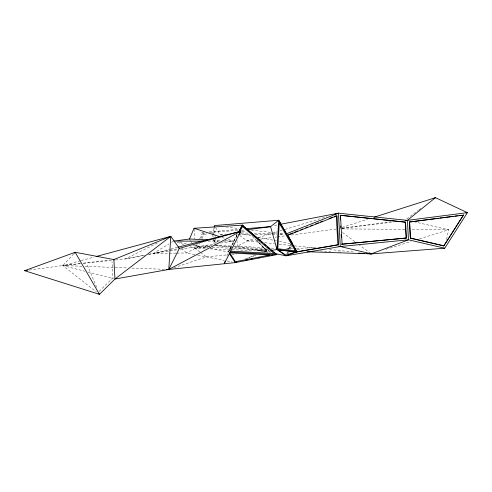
<?xml version="1.0" encoding="UTF-8"?>
<svg xmlns="http://www.w3.org/2000/svg" width="492" height="492" viewBox="0 0 492 492"><rect width="100%" height="100%" fill="white"/><g stroke="black" fill="none" stroke-linecap="round" stroke-linejoin="round"><path stroke-width="0.37" stroke-dasharray="2.46 1.84" d="M446.619 239.358L448.642 229.776L415.193 222.027M213.768 228.479L213.067 231.394L213.731 235.139M226.861 256.135L228.276 251.984L237.175 234.456M286.941 253.663L287.476 252.23M288.54 249.37L290.403 244.358M286.67 254.819L287.74 251.941M288.816 249.063L290.421 244.745L292.18 247.033M288.503 251.843L287.968 253.269L288.73 253.362L289.265 251.929M289.567 248.977L291.43 243.964M290.329 249.063L291.399 246.203M216.726 242.943L218.43 238.928M197.095 244.29L195.164 248.349L186.72 252.974L176.825 253.122M199.678 238.878L202.581 232.796L204.082 232.593M209.961 246.258L197.489 247.925L196.738 247.15L198.018 244.463M200.908 238.411L203.153 233.706L206.904 233.202M197.489 247.925L199.734 243.22M201.978 238.515L203.903 234.481L207.661 233.977M210.305 248.417L228.276 251.984L237.433 234.524M229.623 251.08L231.363 247.765M228.276 251.984L233.755 242.919M220.594 243.103L233.466 241.123L237.587 235.576M73.628 253.946L62.785 265.551L29.096 270.09M99.144 291.387L112.908 277.802L112.01 261.676M406.749 218.885L418.341 210.305M418.95 209.856L420.783 208.497M148.707 254.358L153.233 253.466L169.014 243.915M171.647 242.322L172.963 241.523M234.586 246.098L237.624 246.172L247.132 240.92L254.438 238.7M157.212 243.091L125.325 258.946L115.411 259.991M245.28 258.903L255.323 255.2M263.933 252.027L268.995 250.674M247.458 258.386L256.074 255.207M264.684 252.027L266.123 251.498L268.122 252.23M173.879 267.759L206.529 256.91L227.894 254.801M341.958 227.439L367.518 219.297M385.943 249.321L410.734 241.597M419.479 238.866L448.642 229.776L411.109 229.457M258.091 237.593L271.233 233.595M271.965 233.374L277.082 231.824M280.003 230.933L282.193 230.268M285.114 229.383L326.749 216.738M80.54 260.754L62.785 265.551L96.45 291.977M81.278 260.551L93.855 257.15M176.062 253.134L153.233 253.466L170.3 249.137M171.044 248.952L176.979 247.445M144.181 255.243L125.325 258.946L144.839 255.12M148.596 254.382L179.371 248.349M242.039 231.64L245.803 230.914M274.419 225.441L277.433 224.862M153.233 253.466L177.452 249.739M180.478 249.278L214.543 244.038M209.321 231.892L239.561 229.204M215.631 227.488L220.139 234.912L226.185 234.106M196.738 247.15L214.346 244.801M239.721 235.502L247.132 240.92L255.489 239.801M260.053 239.192L272.211 237.568M275.256 237.162L276.775 236.959M277.531 236.855L285.132 235.84M291.215 235.028L336.054 229.038M209.752 246.4L195.164 248.349L190.133 246.664M342.106 228.233L391.183 221.701M342.131 228.282L393.723 222.009M80.325 263.497L62.785 265.551L84.833 271.246M83.376 263.14L109.304 260.108M80.325 263.7L62.785 265.551L81.992 266.258M83.376 263.38L114.648 260.071M231.707 254.425L236.283 253.977M260.698 251.566L266.805 250.969L270.391 252.273M204.106 232.691L202.581 232.796L199.955 231.412M209.42 232.341L238.288 230.447M241.326 230.244L245.889 229.942M267.408 249.678L257.433 250.108L233.848 247.581M286.59 248.847L292.734 248.583M296.565 248.417L315.747 247.593M267.98 249.838L257.433 250.108L268.903 250.489M220.139 234.912L223.208 234.875M238.565 234.709L250.084 234.579M255.459 234.518L271.578 234.34M272.347 234.327L276.953 234.278M280.028 234.247L283.866 234.204M208.147 241.123L219.653 241.123M223.491 241.123L233.466 241.123L226.16 238.749M342.174 228.872L404.984 229.407M233.091 247.501L215.588 245.619L231.547 246.018M241.332 232.937L248.927 233.153M254.247 233.306L271.725 233.798M272.482 233.817L277.045 233.946M280.083 234.032L283.884 234.143M205.072 248.712L195.164 248.349L193.27 245.237M210.404 248.909L266.805 250.969L256.922 240.514M85.067 266.369L128.086 267.955M131.924 268.097L165.724 269.339M212.993 240.139L220.576 240.502M225.127 240.723L233.466 241.123M205.373 246.984L209.198 247.175M212.261 247.328L268.085 250.096M236.91 240.225L237.624 246.172L265.139 247.759M271.252 248.109L275.834 248.374M286.535 248.989L288.06 249.075M297.236 249.604L301.055 249.825M320.157 250.92L330.858 251.541M338.502 251.978L341.559 252.156M215.588 245.619L233.03 246.75M233.792 246.799L267.156 248.964M247.132 240.92L258.564 242.113M264.659 242.747L274.567 243.78M279.142 244.253L290.575 245.447M294.382 245.846L313.441 247.833M329.443 249.499L354.597 252.119M225.908 226.96L238.878 228.534M251.08 230.016L270.907 232.421M273.958 232.796L277.008 233.165M280.065 233.534L283.878 234.001M240.502 233.682L251.738 235.914M257.728 237.101L273.447 240.225M274.198 240.373L276.442 240.822M279.438 241.412L289.923 243.497M237.624 246.172L267.74 252.156M179.611 242.316L187.095 243.804M194.586 245.293L207.31 247.82M194.789 254.579L186.72 252.974L181.591 248.337M197.729 255.163L224.198 260.416M227.138 261L232.292 262.027M87.773 272.002L113.498 278.644M221.781 237.322L225.434 238.509M177.206 242.335L184.389 244.739M270.446 251.756L266.4 250.28L257.027 240.373M342.493 232.476L354.775 241.578M358.465 244.309L370.132 252.962M199.949 251.953L195.164 248.349L194.955 244.635M200.545 252.408L206.529 256.91M252.322 236.412L266.805 250.969M212.169 232.501L212.919 233.276L213.559 236.892M203.153 233.706L203.903 234.481M205.545 245.975L206.296 246.75M189.494 239.007L190.25 240.25M190.625 240.877L191.763 242.747M87.379 265.25L96.844 287.703M214.53 239.629L215.459 244.875M214.075 239.788L214.715 243.405M212.421 233.946L213.067 237.562M213.196 238.288L214.217 244.075M236.098 233.534L236.547 237.249M214.512 226.308L214.924 233.737M214.967 234.481L215.09 236.707M215.133 237.452L215.465 243.392M194.082 229.038L194.623 238.694"/><path stroke-width="0.74" d="M374.086 217.2L435.426 197.661L467.4 212.649L444.756 248.202L408.465 239.807L340.304 246.529L286.141 255.809L277.014 249.604L278.669 220.268L214.469 225.57L214.118 227.021M225.207 260.975L224.266 263.743L240.797 231.258L177.723 247.255M203.54 241.129L173.621 241.129L189.494 239.007L194.039 228.294L242.365 225.121L276.848 254.616L235.237 262.611L168.799 269.45L114.968 279.025L99.452 294.339L24.6 270.692L75.178 252.291L113.88 259.573L170.785 236.345L179.371 248.349L168.799 269.45L166.493 269.364M238.841 231.837L242.365 225.121L244.444 227.316M239.709 231.843L242.495 226.535L274.007 253.491L230.385 251.123M238.657 231.787L242.365 225.121L243.245 226.326M238.841 234.5L240.797 231.258L179.371 248.349M443.809 245.945L463.519 214.992L443.809 245.945L410.377 238.214L409.584 221.917L438.452 218.208M410.377 238.214L409.584 221.917M239.881 232.495L240.797 231.258L168.799 269.45L170.785 236.345L96.075 256.547M74.144 253.392L75.178 252.291L99.452 294.339L98.252 293.398M405.101 220.631L407.376 220.355L435.426 197.661L434.202 198.565M169.426 237.015L170.785 236.345L114.968 279.025L113.88 259.573M286.11 233.903L338.441 213.184L407.376 220.355L467.4 212.649L465.893 212.821M288.607 234.579L292.875 232.894M294.296 232.329L297.851 230.92M300.698 229.795L302.832 228.952M305.68 227.821L307.808 226.978M310.655 225.853L312.789 225.01M315.636 223.878L318.478 222.753M320.612 221.91L322.746 221.068M329.148 218.534L332.703 217.126M334.123 216.56L336.257 215.717L337.881 244.721L338.644 244.813L337.026 215.803L287.949 235.231L292.463 243.337M236.67 262.082L235.237 262.611L229.094 253.232M334.788 214.297L338.441 213.184L340.304 246.529L371.362 253.872L444.756 248.202M245.588 260.268L247.082 259.979M250.828 259.259L252.328 258.97M258.318 257.82L259.819 257.531M271.055 255.373L272.556 255.09M280.446 224.284L338.441 213.184M296.289 251.849L337.881 244.721M294.782 252.322L338.644 244.813M247.341 229.752L270.594 226.646L278.669 220.268L297.039 251.922L286.141 255.809L275.102 253.614M24.6 270.692L27.595 270.286M271.91 250.287L277.014 249.604L297.039 251.922L296.129 250.736M439.971 218.011L442.253 217.722M443.772 217.525L453.649 216.259M455.168 216.062L457.443 215.767M458.962 215.576L461.244 215.281M409.479 222.089L463.415 215.164M406.441 238.011L341.749 244.216L406.441 238.011L405.556 222.175L373.422 218.725M246.375 228.645L270.594 226.646L277.014 249.604M338.767 246.597L340.304 246.529M307.137 251.75L371.362 253.872L408.465 239.807L407.376 220.355M189.494 239.007L207.685 239.881M229.795 252.064L276.848 254.616M358.373 253.122L364.486 253.472M366.78 253.608L371.362 253.872L369.074 253.632M371.909 218.571L340.132 215.268L405.556 222.175M410.488 238.036L443.913 245.772M194.039 228.294L220.324 236.849M260.114 240.588L245.053 227.704L246.092 228.805M261.27 241.578L262.427 242.574M264.167 244.057L265.908 245.545M267.642 247.033L269.382 248.515M271.117 250.004L272.279 250.994M274.013 252.482L275.176 253.472M294.388 248.202L296.178 250.526L279.388 221.603M281.449 225.607L278.669 220.268L280.914 224.905M405.199 222.033L406.084 237.864M340.489 215.41L342.106 244.358M340.218 216.794L340.39 219.838M340.728 225.933L340.858 228.22M341.196 234.309L341.368 237.359M279.241 223.14L277.802 248.761L295.286 250.785L279.241 223.14M295.391 251.904L285.981 255.262L278.097 249.899L295.391 251.904M269.868 255.047L235.416 261.664L229.653 252.87L269.868 255.047"/></g></svg>
